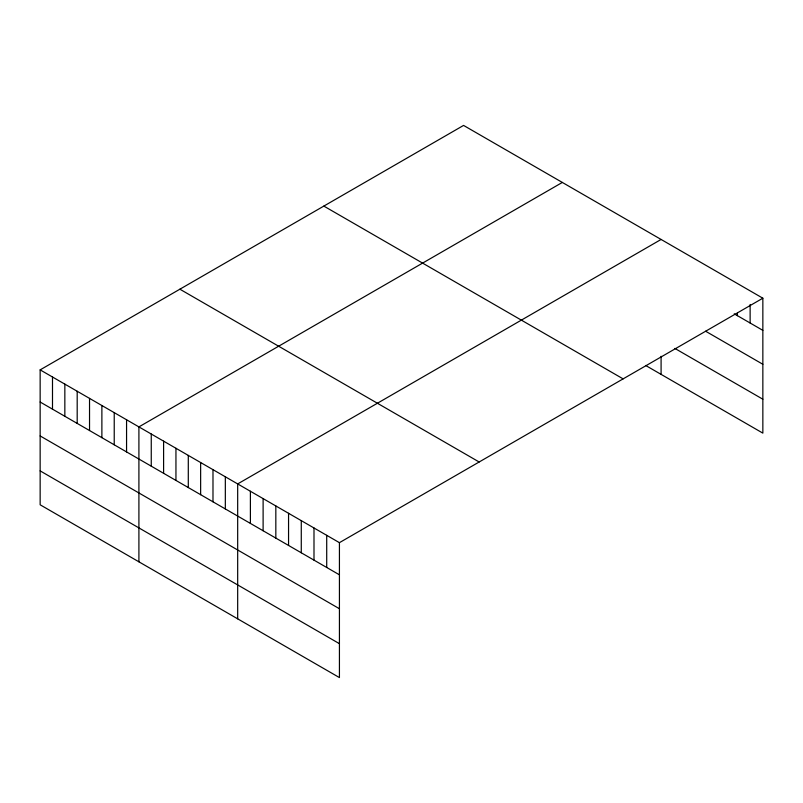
<?xml version="1.0" encoding="UTF-8"?>
<svg xmlns="http://www.w3.org/2000/svg" width="803" height="803" viewBox="0 0 803 803"><rect width="100%" height="100%" fill="white"/><g stroke="black" fill="none" stroke-linecap="round" stroke-linejoin="round"><path stroke-width="1.2" d="M762.85 298.204L339.428 542.667L339.428 677.581L40.15 504.796L40.15 369.872L463.572 125.419L762.85 298.204L762.85 433.128L645.662 365.465M562.331 182.432L138.909 426.895L138.909 561.819M661.09 239.455L237.678 483.918L237.678 618.832M734.233 313.832L762.85 330.354M705.616 331.227L762.85 364.271M674.871 348.422L762.85 399.211M323.84 206.09L623.118 378.875M179.882 289.2L479.16 461.996M40.15 369.872L339.428 542.667M40.15 402.022L339.428 574.818M40.15 435.939L339.428 608.734M40.15 470.879L339.428 643.675M750.132 304.467L750.132 323.017M737.415 313.2L737.415 315.669M661.09 356.291L661.09 374.379M326.711 535.32L326.711 567.47M313.993 527.972L313.993 560.133M301.276 520.635L301.276 552.785M288.558 513.288L288.558 545.438M275.83 505.94L275.83 538.1M263.113 498.603L263.113 530.753M250.395 491.255L250.395 523.415M225.332 476.791L225.332 508.941M212.986 469.655L212.986 501.815M200.64 462.528L200.64 494.688M188.293 455.401L188.293 487.562M175.947 448.275L175.947 480.425M163.601 441.148L163.601 473.298M151.255 434.021L151.255 466.172M126.563 419.768L126.563 451.918M114.227 412.642L114.227 444.792M101.881 405.515L101.881 437.665M89.534 398.388L89.534 430.538M77.188 391.252L77.188 423.412M64.842 384.125L64.842 416.285M52.496 376.998L52.496 409.159"/></g></svg>
